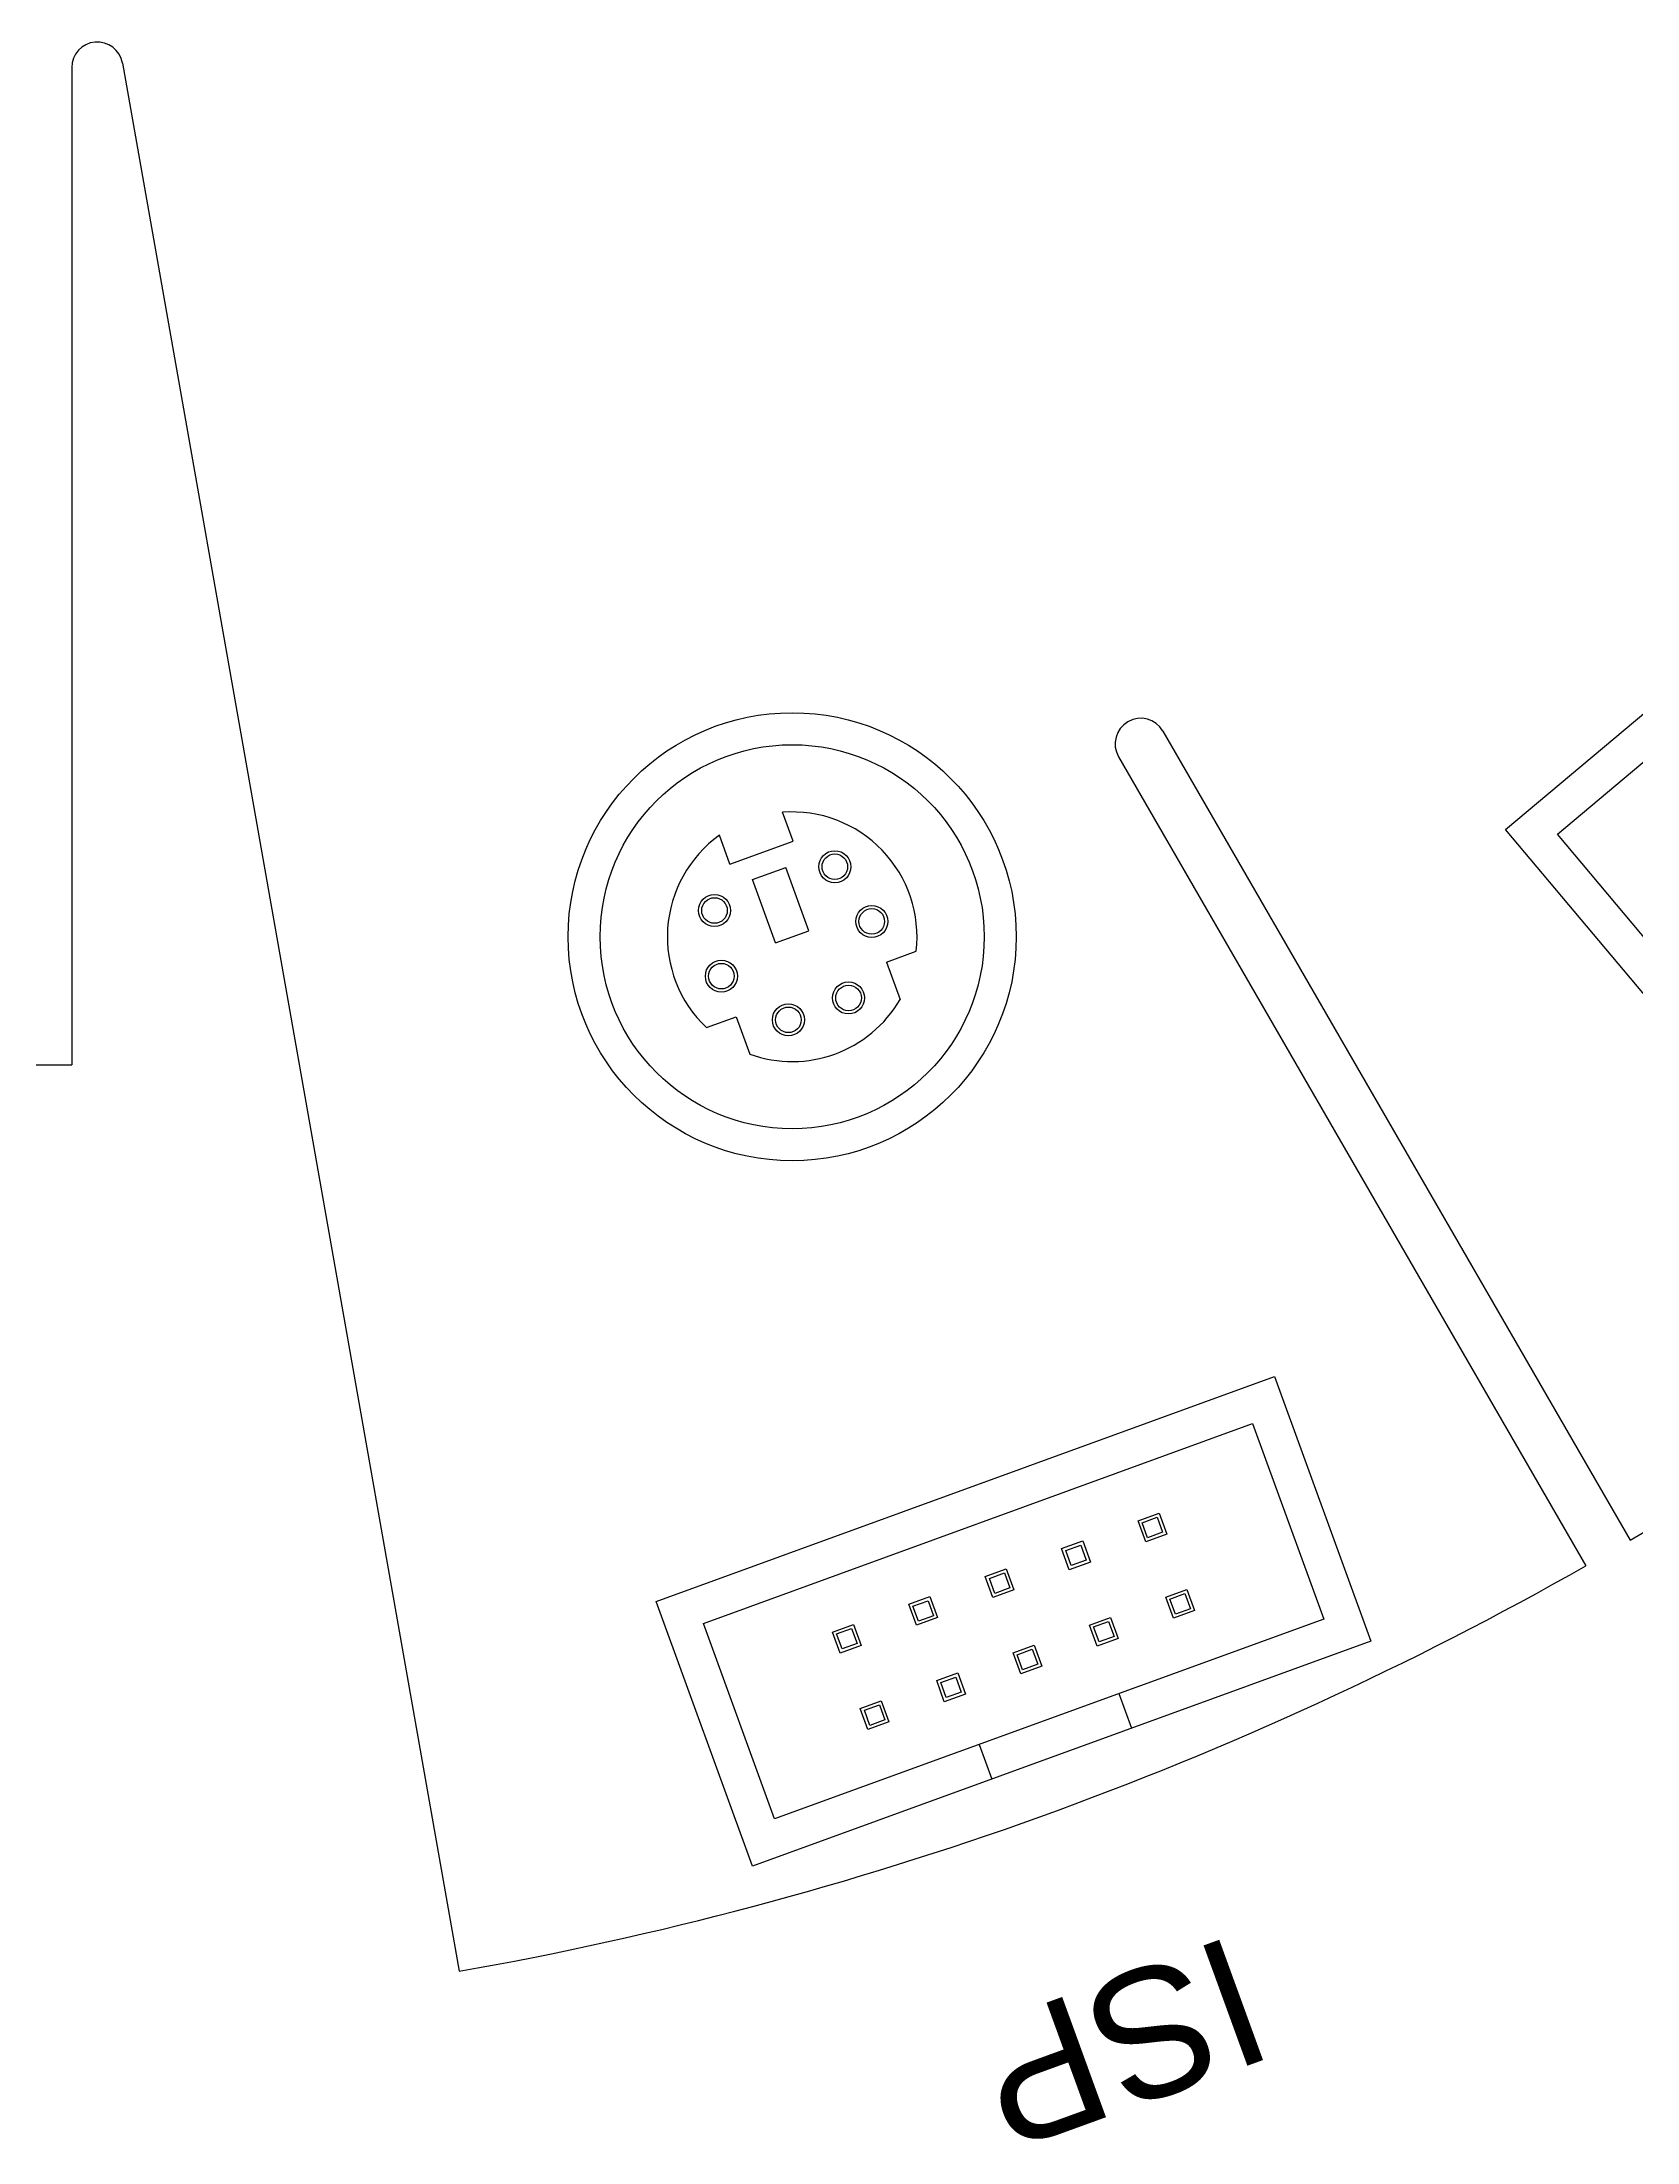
# Model space of a CAD drawing. Header units: millimetres. Extents: x -305 to 613, y 14 to 241.
# Drawn here: x -164.2 to -114.4, y 13.7 to 79.3 of the extents above; entities that cross this region are included whole.
import ezdxf

# ---------------------------------------------------------------- set-up
doc = ezdxf.new("R2010")
doc.units = ezdxf.units.MM
doc.header["$MEASUREMENT"] = 0
doc.layers.add('BOARD', color=4, linetype='Continuous', lineweight=30)
doc.layers.add('TOP_SILK', color=6, linetype='Continuous')
doc.styles.get("Standard").update_dxf_attribs({"font": 'DroidSansMono.ttf'})

# ---------------------------------------------------------------- blocks, each defined once
blk = doc.blocks.new('PCB-OUTLINE')
at = {"linetype": 'Continuous'}
for p, q in [((-80, -32), (-80, -72)), ((-48.843, -72), (-80, -72)), ((-48.704, -73.588), (-108.329, -84.101)), ((-70.375, -104.707), (-95.66, -119.306)), ((-69.575, -106.093), (-94.86, -120.691))]:
    blk.add_line(p, q, dxfattribs=at)
for centre, radius, start, end in [((-48.843, -72.8), 0.8, 280, 90), ((0, -65), 110, 190, 209.5833), ((-69.975, -105.4), 0.8, 300, 120), ((0, -65), 110, 210.4167, 229.5833)]:
    blk.add_arc(centre, radius, start, end, dxfattribs=at)
blk = doc.blocks.new('BOX-HEADER-2x3-FRONT')
at = {"linetype": 'Continuous'}
for p, q in [((5.42, 7.65), (5.42, 8.8)), ((10.06, 7.65), (10.06, 8.8)), ((5.55, 6.02), (4.85, 6.02)), ((4.85, 6.02), (4.85, 5.32)), ((5.45, 5.92), (4.95, 5.92)), ((4.95, 5.92), (4.95, 5.42)), ((5.45, 5.42), (5.45, 5.92)), ((5.55, 5.32), (5.55, 6.02)), ((8.09, 6.02), (7.39, 6.02)), ((7.39, 6.02), (7.39, 5.32)), ((7.99, 5.92), (7.49, 5.92)), ((7.49, 5.92), (7.49, 5.42)), ((7.99, 5.42), (7.99, 5.92)), ((8.09, 5.32), (8.09, 6.02)), ((10.63, 6.02), (9.93, 6.02)), ((9.93, 6.02), (9.93, 5.32)), ((10.53, 5.92), (10.03, 5.92)), ((10.03, 5.92), (10.03, 5.42)), ((10.53, 5.42), (10.53, 5.92)), ((10.63, 5.32), (10.63, 6.02)), ((4.85, 5.32), (5.55, 5.32)), ((4.95, 5.42), (5.45, 5.42)), ((7.39, 5.32), (8.09, 5.32)), ((7.49, 5.42), (7.99, 5.42)), ((9.93, 5.32), (10.63, 5.32)), ((10.03, 5.42), (10.53, 5.42)), ((5.55, 3.48), (4.85, 3.48)), ((4.85, 3.48), (4.85, 2.78)), ((5.45, 3.38), (4.95, 3.38)), ((4.95, 3.38), (4.95, 2.88)), ((5.45, 2.88), (5.45, 3.38)), ((5.55, 2.78), (5.55, 3.48)), ((8.09, 3.48), (7.39, 3.48)), ((7.39, 3.48), (7.39, 2.78)), ((7.99, 3.38), (7.49, 3.38)), ((7.49, 3.38), (7.49, 2.88)), ((7.99, 2.88), (7.99, 3.38)), ((8.09, 2.78), (8.09, 3.48)), ((10.63, 3.48), (9.93, 3.48)), ((9.93, 3.48), (9.93, 2.78)), ((10.53, 3.38), (10.03, 3.38)), ((10.03, 3.38), (10.03, 2.88)), ((10.53, 2.88), (10.53, 3.38)), ((10.63, 2.78), (10.63, 3.48)), ((4.85, 2.78), (5.55, 2.78)), ((4.95, 2.88), (5.45, 2.88)), ((7.39, 2.78), (8.09, 2.78)), ((7.49, 2.88), (7.99, 2.88)), ((9.93, 2.78), (10.63, 2.78)), ((10.03, 2.88), (10.53, 2.88))]:
    blk.add_line(p, q, dxfattribs=at)
for points in [[(15.48, 0), (15.48, 8.8), (0, 8.8), (0, 0)], [(14.33, 1.15), (14.33, 7.65), (1.15, 7.65), (1.15, 1.15)]]:
    blk.add_lwpolyline(points, close=True, dxfattribs=at)
blk = doc.blocks.new('BOX-HEADER-2x5-FRONT')
at = {"linetype": 'Continuous'}
for p, q in [((7.96, 7.65), (7.96, 8.8)), ((12.6, 7.65), (12.6, 8.8)), ((5.55, 6.02), (4.85, 6.02)), ((4.85, 6.02), (4.85, 5.32)), ((5.45, 5.92), (4.95, 5.92)), ((4.95, 5.92), (4.95, 5.42)), ((5.45, 5.42), (5.45, 5.92)), ((5.55, 5.32), (5.55, 6.02)), ((8.09, 6.02), (7.39, 6.02)), ((7.39, 6.02), (7.39, 5.32)), ((7.99, 5.92), (7.49, 5.92)), ((7.49, 5.92), (7.49, 5.42)), ((7.99, 5.42), (7.99, 5.92)), ((8.09, 5.32), (8.09, 6.02)), ((10.63, 6.02), (9.93, 6.02)), ((9.93, 6.02), (9.93, 5.32)), ((10.53, 5.92), (10.03, 5.92)), ((10.03, 5.92), (10.03, 5.42)), ((10.53, 5.42), (10.53, 5.92)), ((10.63, 5.32), (10.63, 6.02)), ((13.17, 6.02), (12.47, 6.02)), ((12.47, 6.02), (12.47, 5.32)), ((13.07, 5.92), (12.57, 5.92)), ((12.57, 5.92), (12.57, 5.42)), ((13.07, 5.42), (13.07, 5.92)), ((13.17, 5.32), (13.17, 6.02)), ((15.71, 6.02), (15.01, 6.02)), ((15.01, 6.02), (15.01, 5.32)), ((15.61, 5.92), (15.11, 5.92)), ((15.11, 5.92), (15.11, 5.42)), ((15.61, 5.42), (15.61, 5.92)), ((15.71, 5.32), (15.71, 6.02)), ((4.85, 5.32), (5.55, 5.32)), ((4.95, 5.42), (5.45, 5.42)), ((7.39, 5.32), (8.09, 5.32)), ((7.49, 5.42), (7.99, 5.42)), ((9.93, 5.32), (10.63, 5.32)), ((10.03, 5.42), (10.53, 5.42)), ((12.47, 5.32), (13.17, 5.32)), ((12.57, 5.42), (13.07, 5.42)), ((15.01, 5.32), (15.71, 5.32)), ((15.11, 5.42), (15.61, 5.42)), ((5.55, 3.48), (4.85, 3.48)), ((4.85, 3.48), (4.85, 2.78)), ((5.45, 3.38), (4.95, 3.38)), ((4.95, 3.38), (4.95, 2.88)), ((5.45, 2.88), (5.45, 3.38)), ((5.55, 2.78), (5.55, 3.48)), ((8.09, 3.48), (7.39, 3.48)), ((7.39, 3.48), (7.39, 2.78)), ((7.99, 3.38), (7.49, 3.38)), ((7.49, 3.38), (7.49, 2.88)), ((7.99, 2.88), (7.99, 3.38)), ((8.09, 2.78), (8.09, 3.48)), ((10.63, 3.48), (9.93, 3.48)), ((9.93, 3.48), (9.93, 2.78)), ((10.53, 3.38), (10.03, 3.38)), ((10.03, 3.38), (10.03, 2.88)), ((10.53, 2.88), (10.53, 3.38)), ((10.63, 2.78), (10.63, 3.48)), ((13.17, 3.48), (12.47, 3.48)), ((12.47, 3.48), (12.47, 2.78)), ((13.07, 3.38), (12.57, 3.38)), ((12.57, 3.38), (12.57, 2.88)), ((13.07, 2.88), (13.07, 3.38)), ((13.17, 2.78), (13.17, 3.48)), ((15.71, 3.48), (15.01, 3.48)), ((15.01, 3.48), (15.01, 2.78)), ((15.61, 3.38), (15.11, 3.38)), ((15.11, 3.38), (15.11, 2.88)), ((15.61, 2.88), (15.61, 3.38)), ((15.71, 2.78), (15.71, 3.48)), ((4.85, 2.78), (5.55, 2.78)), ((4.95, 2.88), (5.45, 2.88)), ((7.39, 2.78), (8.09, 2.78)), ((7.49, 2.88), (7.99, 2.88)), ((9.93, 2.78), (10.63, 2.78)), ((10.03, 2.88), (10.53, 2.88)), ((12.47, 2.78), (13.17, 2.78)), ((12.57, 2.88), (13.07, 2.88)), ((15.01, 2.78), (15.71, 2.78)), ((15.11, 2.88), (15.61, 2.88))]:
    blk.add_line(p, q, dxfattribs=at)
for points in [[(20.56, 0), (20.56, 8.8), (0, 8.8), (0, 0)], [(19.41, 1.15), (19.41, 7.65), (1.15, 7.65), (1.15, 1.15)]]:
    blk.add_lwpolyline(points, close=True, dxfattribs=at)
blk = doc.blocks.new('MINI-DIN6-TOP')
at = {"linetype": 'Continuous'}
for p, q in [((-1.05, 2.8), (-1.05, 3.756)), ((1.05, 2.8), (1.05, 3.756)), ((-1.05, 2.8), (1.05, 2.8)), ((-0.55, 0), (-0.55, 2.1)), ((-0.55, 2.1), (0.55, 2.1)), ((0.55, 0), (0.55, 2.1)), ((-0.55, 0), (0.55, 0)), ((-3.485, -1.75), (-2.5, -1.75)), ((-2.5, -1.75), (-2.5, -2.993)), ((2.5, -1.75), (3.485, -1.75)), ((2.5, -1.75), (2.5, -2.993))]:
    blk.add_line(p, q, dxfattribs=at)
for centre, radius in [((0, 0), 7), ((0, 0), 6), ((-2, 1.6), 0.5), ((-2, 1.6), 0.4), ((2, 1.6), 0.5), ((2, 1.6), 0.4), ((-2.5, -0.4), 0.5), ((2.5, -0.4), 0.5), ((-2.5, -0.4), 0.4), ((2.5, -0.4), 0.4), ((-1, -2.4), 0.5), ((1, -2.4), 0.5), ((-1, -2.4), 0.4), ((1, -2.4), 0.4)]:
    blk.add_circle(centre, radius, dxfattribs=at)
for start, end in [(105.6185, 206.66146), (333.33854, 74.3815), (230.13166, 309.86834)]:
    blk.add_arc((0, 0), 3.9, start, end, dxfattribs=at)

msp = doc.modelspace()

# ---------------------------------------------------------------- block references
at = {"linetype": 'Continuous', "xscale": -1}
for name, p, rotation in [('BOX-HEADER-2x3-FRONT', (-118.468, 54.696), 219.9999999999998), ('BOX-HEADER-2x5-FRONT', (-145.008, 30.573), 199.9999999999997)]:
    msp.add_blockref(name, p, dxfattribs=dict(at, rotation=rotation))
at = {"linetype": 'Continuous', "rotation": 19.99999999999999}
msp.add_blockref('MINI-DIN6-TOP', (-140.758, 51.346), dxfattribs=at)
at = {"layer": 'BOARD', "linetype": 'Continuous', "rotation": 89.99999999999999}
msp.add_blockref('PCB-OUTLINE', (-235.268, 127.348), dxfattribs=at)

# ---------------------------------------------------------------- texts
at = {"layer": 'TOP_SILK', "linetype": 'Continuous', "insert": (-130.488, 16.787), "char_height": 0.2, "width": 17.38522, "attachment_point": 5, "rotation": 200}
msp.add_mtext('{\\fArial|b0|i0|c0|p0;\\H20x;ISP}', dxfattribs=at)

doc.saveas('drawing.dxf')
